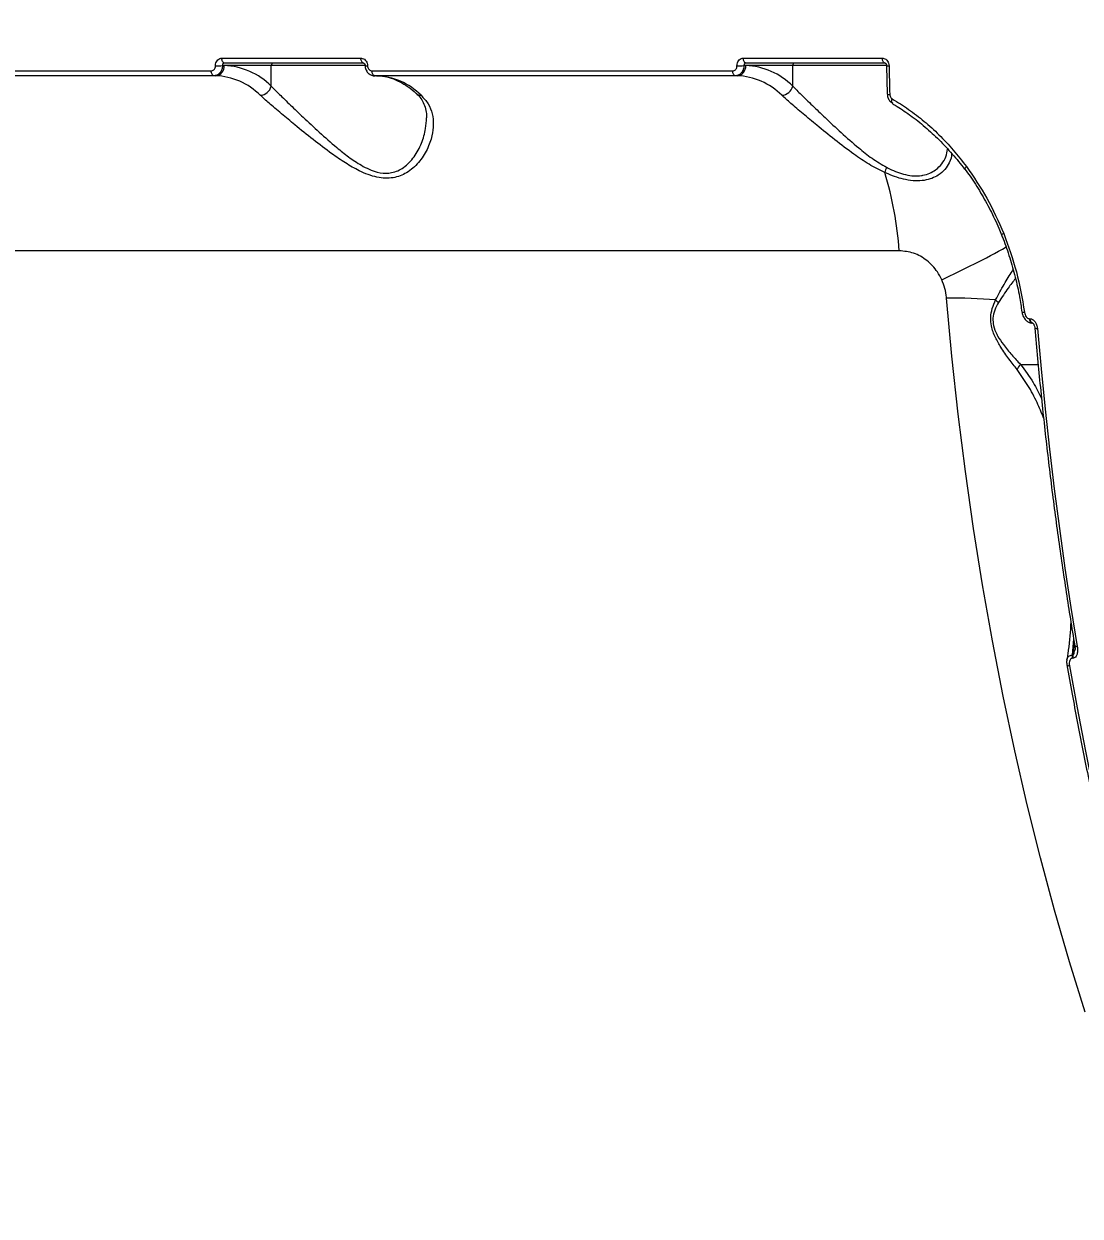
# Model space of a CAD drawing. Header units: millimetres. Extents: x -6028 to 5958, y -6064 to 4137.
# Drawn here: x -1860.8 to -1652.5, y 1120.9 to 1356 of the extents above; entities that cross this region are included whole.
import ezdxf

# ---------------------------------------------------------------- set-up
doc = ezdxf.new("R2010")
doc.units = ezdxf.units.MM
for name, color, linetype in [('DIKOM_ОБЪЕКТ', 7, 'Continuous'), ('DIKOM_РАЗМЕР_ЗОНА', 7, 'Continuous'), ('DIKOM_РАЗМЕР_ОБЪЕКТА', 7, 'Continuous')]:
    doc.layers.add(name, color=color, linetype=linetype)
doc.styles.add('style1', font='arial.ttf', dxfattribs={"width": 0.8})
doc.dimstyles.new('1-50', dxfattribs={"dimtxt": 300, "dimasz": 200, "dimexe": 100, "dimexo": 0, "dimgap": 100, "dimtad": 1, "dimtxsty": 'style1', "dimcen": 200, "dimclrd": 7, "dimclre": 7, "dimclrt": 7, "dimadec": 1, "dimazin": 2, "dimtfac": 1, "dimtmove": 0, "dimatfit": 2, "dimfxl": 0, "dimlwd": 25, "dimlwe": 18, "dimarcsym": 0})

# ---------------------------------------------------------------- blocks, each defined once
blk = doc.blocks.new('*D9')
at = {"layer": 'Defpoints', "color": 0, "transparency": 16777216}
for p in [(-6027.56, 1459.58), (4556.58, 1382.7), (4556.58, -5964.37)]:
    blk.add_point(p, dxfattribs=at)
at = {"layer": 'DIKOM_РАЗМЕР_ЗОНА', "color": 7, "lineweight": 18, "transparency": 16777216}
for p, q in [((-6027.56, 1459.58), (-6027.56, -6064.37)), ((4556.58, 1382.7), (4556.58, -6064.37))]:
    blk.add_line(p, q, dxfattribs=at)
at = {"layer": 'DIKOM_РАЗМЕР_ЗОНА', "color": 7, "lineweight": 25, "transparency": 16777216}
blk.add_line((-5827.56, -5964.37), (4356.58, -5964.37), dxfattribs=at)
at = {"layer": 'DIKOM_РАЗМЕР_ЗОНА', "color": 7, "transparency": 16777216}
for points in [[(-5827.56, -5931.03), (-5827.56, -5997.7), (-6027.56, -5964.37)], [(4356.58, -5931.03), (4356.58, -5997.7), (4556.58, -5964.37)]]:
    blk.add_solid(points, dxfattribs=at)
at = {"layer": 'DIKOM_РАЗМЕР_ЗОНА', "color": 7, "transparency": 16777216, "insert": (157.08, -5711.2), "char_height": 300, "attachment_point": 5, "style": 'style1'}
blk.add_mtext('10600', dxfattribs=at)
blk = doc.blocks.new('*D12')
at = {"layer": 'Defpoints', "color": 0, "transparency": 16777216}
for p in [(3056.58, 1987.9), (-4027.97, 676.5), (3056.58, -3714.77)]:
    blk.add_point(p, dxfattribs=at)
at = {"layer": 'DIKOM_РАЗМЕР_ОБЪЕКТА', "color": 7, "lineweight": 18, "transparency": 16777216}
for p, q in [((3056.58, 1987.9), (3056.58, -3814.77)), ((-4027.97, 676.5), (-4027.97, -3814.77))]:
    blk.add_line(p, q, dxfattribs=at)
at = {"layer": 'DIKOM_РАЗМЕР_ОБЪЕКТА', "color": 7, "lineweight": 25, "transparency": 16777216}
blk.add_line((-3827.97, -3714.77), (2856.58, -3714.77), dxfattribs=at)
at = {"layer": 'DIKOM_РАЗМЕР_ОБЪЕКТА', "color": 7, "transparency": 16777216}
for points in [[(-3827.97, -3681.44), (-3827.97, -3748.11), (-4027.97, -3714.77)], [(2856.58, -3681.44), (2856.58, -3748.11), (3056.58, -3714.77)]]:
    blk.add_solid(points, dxfattribs=at)
at = {"layer": 'DIKOM_РАЗМЕР_ОБЪЕКТА', "color": 7, "transparency": 16777216, "insert": (20, -3461.6), "char_height": 300, "attachment_point": 5, "style": 'style1'}
blk.add_mtext('7100', dxfattribs=at)

msp = doc.modelspace()

# ---------------------------------------------------------------- linework, layer by layer
at = {"layer": 'DIKOM_ОБЪЕКТ', "color": 7, "linetype": 'Continuous', "lineweight": 15}
for p, q in [((-1821.793, 1349.236), (-1794.363, 1349.236)), ((-1821.318, 1347.771), (-1821.678, 1347.771)), ((-1812.05, 1347.771), (-1821.318, 1347.771)), ((-1793.849, 1348.271), (-1821.278, 1348.271)), ((-1812.05, 1343.72), (-1812.05, 1347.771)), ((-1793.504, 1347.771), (-1812.05, 1347.771)), ((-1718.933, 1349.236), (-1691.503, 1349.236)), ((-1718.458, 1347.771), (-1718.818, 1347.771)), ((-1709.19, 1347.771), (-1718.458, 1347.771)), ((-1690.988, 1348.271), (-1718.418, 1348.271)), ((-1709.19, 1343.72), (-1709.19, 1347.771)), ((-1690.644, 1347.771), (-1709.19, 1347.771)), ((-1690.674, 1347.751), (-1690.544, 1342.131)), ((-1895.032, 1346.73), (-1823.887, 1346.73)), ((-1823.372, 1345.771), (-1894.517, 1345.771)), ((-1823.033, 1345.771), (-1823.372, 1345.771)), ((-1792.172, 1346.73), (-1721.027, 1346.73)), ((-1720.512, 1345.771), (-1791.657, 1345.771)), ((-1720.173, 1345.771), (-1720.512, 1345.771)), ((-1688.195, 1311.268), (-1988.203, 1311.268)), ((-1663.973, 1299.185), (-1663.973, 1299.18)), ((-1662.462, 1297.867), (-1662.381, 1297.867)), ((-1661.953, 1297.024), (-1661.893, 1297.024)), ((-1664.279, 1288.854), (-1660.779, 1288.854)), ((-1653.788, 1234.749), (-1654.055, 1231.565)), ((-1653.951, 1231.565), (-1653.59, 1233.567)), ((-1653.954, 1230.918), (-1654.058, 1230.918)), ((-1654.055, 1231.565), (-1653.951, 1231.565))]:
    msp.add_line(p, q, dxfattribs=at)
at = {"layer": 'DIKOM_ОБЪЕКТ', "color": 7, "linetype": 'Continuous', "lineweight": 15, "flags": 128}
for points in [[(-1821.278, 1348.271), (-1821.376, 1348.289), (-1821.471, 1348.343), (-1821.558, 1348.432), (-1821.636, 1348.551), (-1821.7, 1348.697), (-1821.749, 1348.864), (-1821.78, 1349.046), (-1821.793, 1349.236)], [(-1793.849, 1348.271), (-1793.947, 1348.289), (-1794.042, 1348.343), (-1794.129, 1348.432), (-1794.206, 1348.551), (-1794.271, 1348.697), (-1794.319, 1348.864), (-1794.35, 1349.046), (-1794.363, 1349.236)], [(-1718.418, 1348.271), (-1718.516, 1348.289), (-1718.611, 1348.343), (-1718.698, 1348.432), (-1718.776, 1348.551), (-1718.84, 1348.697), (-1718.888, 1348.864), (-1718.92, 1349.046), (-1718.933, 1349.236)], [(-1690.988, 1348.271), (-1691.087, 1348.289), (-1691.181, 1348.343), (-1691.269, 1348.432), (-1691.346, 1348.551), (-1691.41, 1348.697), (-1691.459, 1348.864), (-1691.49, 1349.046), (-1691.503, 1349.236)], [(-1690.189, 1347.732), (-1690.175, 1347.029), (-1690.16, 1346.325), (-1690.145, 1345.622), (-1690.129, 1344.919), (-1690.112, 1344.215), (-1690.095, 1343.512), (-1690.077, 1342.809), (-1690.059, 1342.106)], [(-1823.372, 1345.771), (-1823.47, 1345.789), (-1823.565, 1345.843), (-1823.652, 1345.931), (-1823.729, 1346.049), (-1823.793, 1346.194), (-1823.842, 1346.36), (-1823.874, 1346.541), (-1823.887, 1346.73)], [(-1791.657, 1345.771), (-1791.755, 1345.789), (-1791.85, 1345.843), (-1791.937, 1345.931), (-1792.014, 1346.049), (-1792.078, 1346.194), (-1792.127, 1346.36), (-1792.158, 1346.541), (-1792.172, 1346.73)], [(-1720.512, 1345.771), (-1720.61, 1345.789), (-1720.705, 1345.843), (-1720.792, 1345.931), (-1720.869, 1346.049), (-1720.933, 1346.194), (-1720.982, 1346.36), (-1721.014, 1346.541), (-1721.027, 1346.73)], [(-1689.546, 1340.397), (-1689.595, 1340.433), (-1689.645, 1340.509), (-1689.674, 1340.612), (-1689.68, 1340.739), (-1689.663, 1340.885), (-1689.624, 1341.044), (-1689.565, 1341.212)], [(-1689.438, 1340.373), (-1689.525, 1340.387), (-1689.546, 1340.397)], [(-1675.219, 1327.358), (-1675.238, 1327.399), (-1675.231, 1327.465), (-1675.196, 1327.549), (-1675.133, 1327.647), (-1675.044, 1327.757), (-1674.933, 1327.873)], [(-1651.484, 1161.131), (-1654.589, 1171.101), (-1657.537, 1181.251), (-1660.323, 1191.57), (-1662.946, 1202.049), (-1665.404, 1212.679), (-1667.693, 1223.45), (-1669.812, 1234.351), (-1671.759, 1245.372), (-1673.531, 1256.504), (-1675.128, 1267.735), (-1676.548, 1279.056), (-1677.79, 1290.455), (-1678.851, 1301.923)], [(-1661.953, 1297.024), (-1662.093, 1297.062), (-1662.227, 1297.177), (-1662.338, 1297.36), (-1662.419, 1297.596), (-1662.462, 1297.867)], [(-1661.881, 1297.024), (-1662.013, 1297.062), (-1662.146, 1297.177), (-1662.257, 1297.36), (-1662.338, 1297.596), (-1662.381, 1297.867)], [(-1660.934, 1295.925), (-1660.223, 1287.973), (-1659.434, 1280.05), (-1658.566, 1272.157), (-1657.62, 1264.298), (-1656.597, 1256.476), (-1655.497, 1248.694), (-1654.32, 1240.954), (-1653.066, 1233.259)], [(-1653.563, 1233.404), (-1653.561, 1233.397), (-1653.529, 1233.35), (-1653.46, 1233.311), (-1653.357, 1233.283), (-1653.224, 1233.265), (-1653.066, 1233.259)], [(-1655.107, 1229.608), (-1655.102, 1229.589), (-1655.063, 1229.545), (-1654.992, 1229.508), (-1654.89, 1229.481), (-1654.761, 1229.465), (-1654.61, 1229.459)], [(-1654.61, 1229.459), (-1653.12, 1221.176), (-1651.542, 1212.956), (-1649.876, 1204.801), (-1648.122, 1196.715), (-1646.281, 1188.703), (-1644.355, 1180.767), (-1642.344, 1172.91), (-1640.248, 1165.137)]]:
    msp.add_lwpolyline(points, dxfattribs=at)
at = {"layer": 'DIKOM_ОБЪЕКТ', "color": 7, "linetype": 'Continuous', "lineweight": 15}
for centre, radius, start, end in [((-1823.002, 1370.657), 22.925, 269.87919, 273.30967), ((-1823.187, 1347.638), 1.874, 274.73257, 4.06271), ((-1821.816, 1334.002), 13.778, 44.85955, 87.92816), ((-1811.583, 1347.804), 0.468, 94.72752, 184.07186), ((-1793.199, 1350.208), 2.48, 262.21792, 273.45114), ((-1720.142, 1370.647), 22.915, 269.8787, 273.31044), ((-1720.327, 1347.638), 1.874, 274.73647, 4.05881), ((-1718.956, 1334.001), 13.778, 44.85988, 87.92783), ((-1708.723, 1347.804), 0.468, 94.72752, 184.07186), ((-1690.339, 1350.178), 2.45, 262.12792, 273.50004), ((-1823.507, 1332.657), 13.122, 44.85991, 87.92794), ((-1791.792, 1332.658), 13.122, 44.85889, 87.92839), ((-1720.647, 1332.657), 13.122, 44.85991, 87.92794), ((-1814.357, 1344.283), 2.375, 273.66269, 346.28453), ((-1782.526, 1343.226), 1.313, 228.25437, 271.56586), ((-1711.497, 1344.283), 2.375, 273.66269, 346.28453), ((-1690.208, 1343.928), 1.828, 259.41306, 274.68762), ((-1684.933, 1325.216), 6.277, 156.46246, 166.53746), ((-1755.569, 1306.807), 67.522, 3.78846, 17.11417), ((-1667.347, 1313.797), 0.879, 105.77826, 138.09333), ((-1753.419, 1466.212), 176.712, 294.62019, 299.25313), ((-1678.294, 1173.46), 128.464, 85.92755, 90.24877), ((-1667.038, 1303.367), 2.769, 219.65102, 235.44169), ((-1663.701, 1300.058), 0.919, 252.77252, 283.17232), ((-1661.08, 1296.582), 0.673, 239.42178, 282.5174), ((-1662.47, 1286.933), 2.639, 133.28352, 159.9841), ((-1652.189, 1231.234), 1.896, 169.95093, 189.60572), ((-1652.08, 1231.234), 1.9, 169.96604, 189.56951)]:
    msp.add_arc(centre, radius, start, end, dxfattribs=at)
for points, knots in [([(-1823.887, 1346.73), (-1823.791, 1346.741), (-1823.599, 1346.763), (-1823.346, 1346.936), (-1823.157, 1347.19), (-1823.06, 1347.472), (-1823.053, 1347.658), (-1823.05, 1347.732)], [0, 0, 0, 0, 0.2142603, 0.4286153, 0.6431786, 0.8580821, 1, 1, 1, 1]), ([(-1821.678, 1347.771), (-1821.685, 1347.623), (-1821.703, 1347.251), (-1821.903, 1346.688), (-1822.285, 1346.181), (-1822.795, 1345.837), (-1823.18, 1345.793), (-1823.372, 1345.771)], [0, 0, 0, 0, 0.1417122, 0.3563852, 0.5709585, 0.7854544, 1, 1, 1, 1]), ([(-1823.05, 1347.732), (-1823.046, 1347.844), (-1823.036, 1348.123), (-1822.889, 1348.546), (-1822.606, 1348.927), (-1822.225, 1349.186), (-1821.937, 1349.219), (-1821.793, 1349.236)], [0, 0, 0, 0, 0.1418386, 0.3567278, 0.5713164, 0.7856933, 1, 1, 1, 1]), ([(-1821.278, 1348.271), (-1821.326, 1348.265), (-1821.422, 1348.254), (-1821.545, 1348.168), (-1821.635, 1348.041), (-1821.679, 1347.9), (-1821.678, 1347.808), (-1821.678, 1347.771)], [0, 0, 0, 0, 0.2140025, 0.42816207, 0.64286167, 0.85788313, 1, 1, 1, 1]), ([(-1794.363, 1349.236), (-1794.269, 1349.229), (-1794.03, 1349.21), (-1793.665, 1349.03), (-1793.332, 1348.69), (-1793.102, 1348.24), (-1793.067, 1347.901), (-1793.049, 1347.732)], [0, 0, 0, 0, 0.14064746, 0.3551183, 0.56985741, 0.7848857, 1, 1, 1, 1]), ([(-1793.822, 1348.258), (-1793.805, 1348.258), (-1793.777, 1348.259), (-1793.676, 1348.172), (-1793.598, 1348.05), (-1793.545, 1347.896), (-1793.529, 1347.747), (-1793.539, 1347.661), (-1793.542, 1347.63)], [0, 0, 0, 0, 0.275577, 0.459014, 0.6094806, 0.762241, 0.9133225, 1, 1, 1, 1]), ([(-1793.52, 1347.751), (-1793.523, 1347.693), (-1793.537, 1347.379), (-1793.343, 1346.81), (-1792.892, 1346.2), (-1792.278, 1345.853), (-1791.786, 1345.727), (-1791.533, 1345.788), (-1791.489, 1345.798)], [0, 0, 0, 0, 0.0539295, 0.2916836, 0.5387735, 0.7514675, 0.9572867, 1, 1, 1, 1]), ([(-1793.049, 1347.732), (-1793.038, 1347.62), (-1793.014, 1347.394), (-1792.86, 1347.094), (-1792.638, 1346.867), (-1792.394, 1346.747), (-1792.235, 1346.735), (-1792.172, 1346.73)], [0, 0, 0, 0, 0.215127, 0.4301809, 0.6450125, 0.859504, 1, 1, 1, 1]), ([(-1721.027, 1346.73), (-1720.931, 1346.741), (-1720.739, 1346.763), (-1720.485, 1346.936), (-1720.297, 1347.19), (-1720.2, 1347.472), (-1720.193, 1347.658), (-1720.19, 1347.732)], [0, 0, 0, 0, 0.2141989, 0.4285707, 0.6431507, 0.858071, 1, 1, 1, 1]), ([(-1718.818, 1347.771), (-1718.825, 1347.623), (-1718.842, 1347.251), (-1719.043, 1346.688), (-1719.425, 1346.181), (-1719.935, 1345.837), (-1720.32, 1345.793), (-1720.512, 1345.771)], [0, 0, 0, 0, 0.1417108, 0.3563986, 0.5709531, 0.7854517, 1, 1, 1, 1]), ([(-1720.19, 1347.732), (-1720.186, 1347.844), (-1720.176, 1348.123), (-1720.03, 1348.546), (-1719.746, 1348.927), (-1719.365, 1349.186), (-1719.077, 1349.219), (-1718.933, 1349.236)], [0, 0, 0, 0, 0.1418368, 0.3567077, 0.5713217, 0.785696, 1, 1, 1, 1]), ([(-1718.418, 1348.271), (-1718.466, 1348.265), (-1718.561, 1348.254), (-1718.685, 1348.168), (-1718.775, 1348.041), (-1718.818, 1347.9), (-1718.818, 1347.808), (-1718.818, 1347.771)], [0, 0, 0, 0, 0.2140033, 0.4282734, 0.6427691, 0.857877, 1, 1, 1, 1]), ([(-1691.503, 1349.236), (-1691.409, 1349.229), (-1691.17, 1349.21), (-1690.805, 1349.031), (-1690.472, 1348.69), (-1690.242, 1348.24), (-1690.207, 1347.901), (-1690.189, 1347.732)], [0, 0, 0, 0, 0.1406045, 0.3551165, 0.5698562, 0.7848851, 1, 1, 1, 1]), ([(-1690.962, 1348.258), (-1690.945, 1348.258), (-1690.917, 1348.259), (-1690.815, 1348.172), (-1690.738, 1348.05), (-1690.685, 1347.896), (-1690.669, 1347.747), (-1690.679, 1347.661), (-1690.682, 1347.63)], [0, 0, 0, 0, 0.2755941, 0.4590268, 0.6094898, 0.7622466, 0.9133245, 1, 1, 1, 1]), ([(-1791.317, 1345.771), (-1791.048, 1345.763), (-1790.212, 1345.741), (-1788.814, 1345.478), (-1787.129, 1344.859), (-1785.473, 1343.929), (-1784.236, 1342.999), (-1783.556, 1342.386), (-1783.404, 1342.249)], [0, 0, 0, 0, 0.102737, 0.3181988, 0.530928, 0.7384701, 0.941511, 1, 1, 1, 1]), ([(-1812.05, 1343.72), (-1811.533, 1343.196), (-1810.411, 1342.06), (-1808.263, 1339.979), (-1805.633, 1337.466), (-1802.587, 1334.621), (-1799.575, 1331.947), (-1796.791, 1329.732), (-1794.647, 1328.281), (-1792.737, 1327.296), (-1790.906, 1326.642), (-1789.385, 1326.498), (-1788.045, 1326.689), (-1787.029, 1327.015), (-1785.41, 1327.961), (-1783.721, 1329.797), (-1782.318, 1332.476), (-1781.534, 1335.102), (-1781.457, 1336.742), (-1781.424, 1337.44)], [0, 0, 0, 0, 0.0614323, 0.1331433, 0.2068041, 0.2939311, 0.3833528, 0.4406198, 0.4990526, 0.5330402, 0.5679426, 0.6178973, 0.6312061, 0.6623757, 0.6945839, 0.7715373, 0.8535165, 0.9377479, 1, 1, 1, 1]), ([(-1783.432, 1342.24), (-1783.316, 1342.143), (-1782.87, 1341.767), (-1782.319, 1340.995), (-1781.761, 1339.888), (-1781.444, 1338.701), (-1781.436, 1337.826), (-1781.433, 1337.443)], [0, 0, 0, 0, 0.0752397, 0.2906134, 0.5342441, 0.7957392, 1, 1, 1, 1]), ([(-1709.19, 1343.72), (-1708.656, 1343.18), (-1707.515, 1342.024), (-1705.334, 1339.913), (-1702.693, 1337.391), (-1699.642, 1334.538), (-1696.537, 1331.807), (-1693.564, 1329.414), (-1691.655, 1328.292), (-1690.687, 1327.722)], [0, 0, 0, 0, 0.1227098, 0.2624605, 0.4060152, 0.5749243, 0.748262, 0.8723693, 1, 1, 1, 1]), ([(-1782.491, 1341.913), (-1781.989, 1341.368), (-1780.97, 1340.259), (-1780.227, 1338.286), (-1779.993, 1336.156), (-1780.294, 1333.789), (-1781.212, 1331.211), (-1782.856, 1328.641), (-1785.112, 1326.597), (-1787.499, 1325.651), (-1789.557, 1325.521), (-1791.222, 1325.737), (-1792.961, 1326.258), (-1795.052, 1327.174), (-1797.453, 1328.559), (-1800.499, 1330.641), (-1803.856, 1333.207), (-1807.188, 1335.908), (-1810.099, 1338.334), (-1812.438, 1340.322), (-1813.652, 1341.414), (-1814.206, 1341.913)], [0, 0, 0, 0, 0.0545828, 0.1110338, 0.1659472, 0.2220152, 0.2890735, 0.3579619, 0.4226755, 0.4774049, 0.5047502, 0.5330998, 0.5623555, 0.5923837, 0.6398895, 0.6885861, 0.7592853, 0.8320615, 0.8901603, 0.9498678, 1, 1, 1, 1]), ([(-1691.037, 1326.677), (-1692.083, 1327.199), (-1694.18, 1328.246), (-1697.462, 1330.523), (-1700.924, 1333.137), (-1704.269, 1335.862), (-1707.177, 1338.279), (-1709.549, 1340.297), (-1710.774, 1341.399), (-1711.346, 1341.913)], [0, 0, 0, 0, 0.1281544, 0.2567402, 0.426817, 0.5968804, 0.7373114, 0.8775748, 1, 1, 1, 1]), ([(-1690.528, 1342.131), (-1690.529, 1342.044), (-1690.531, 1341.7), (-1690.312, 1341.144), (-1689.926, 1340.617), (-1689.588, 1340.447), (-1689.46, 1340.383)], [0, 0, 0, 0, 0.1191495, 0.471498, 0.7998286, 1, 1, 1, 1]), ([(-1690.059, 1342.106), (-1690.047, 1341.993), (-1690.022, 1341.767), (-1689.865, 1341.468), (-1689.696, 1341.293), (-1689.588, 1341.226), (-1689.565, 1341.212)], [0, 0, 0, 0, 0.30673021, 0.61331908, 0.91943503, 1, 1, 1, 1]), ([(-1689.6, 1340.295), (-1689.393, 1340.182), (-1688.209, 1339.532), (-1687.089, 1338.727), (-1686.164, 1338.062)], [0, 0, 0, 0, 0.17452721, 1, 1, 1, 1]), ([(-1689.565, 1341.212), (-1688.482, 1340.543), (-1686.315, 1339.206), (-1683.241, 1336.819), (-1680.295, 1334.143), (-1677.494, 1331.18), (-1675.787, 1328.975), (-1674.933, 1327.873)], [0, 0, 0, 0, 0.197681, 0.3953867, 0.593093, 0.7965474, 1, 1, 1, 1]), ([(-1686.164, 1338.062), (-1686.104, 1338.022), (-1685.037, 1337.31), (-1683.075, 1335.675), (-1680.302, 1333.16), (-1677.722, 1330.355), (-1676.047, 1328.39), (-1675.293, 1327.313), (-1675.284, 1327.299)], [0, 0, 0, 0, 0.0146872, 0.259498, 0.5052781, 0.7513915, 0.9969872, 1, 1, 1, 1]), ([(-1690.687, 1327.722), (-1690.492, 1327.624), (-1689.243, 1326.996), (-1687.403, 1326.296), (-1685.296, 1325.979), (-1684.196, 1326.029), (-1683.135, 1326.209), (-1682.123, 1326.529), (-1680.825, 1327.292), (-1679.729, 1328.396), (-1678.899, 1329.783), (-1678.731, 1330.802), (-1678.648, 1331.309)], [0, 0, 0, 0, 0.0313165, 0.20055462, 0.28864165, 0.38015423, 0.39707161, 0.493553, 0.59294774, 0.72666409, 0.86410353, 1, 1, 1, 1]), ([(-1677.863, 1330.47), (-1677.862, 1330.456), (-1677.792, 1329.805), (-1678.217, 1328.708), (-1679.105, 1327.258), (-1680.305, 1326.222), (-1681.719, 1325.501), (-1683.227, 1325.092), (-1684.987, 1324.984), (-1687.373, 1325.284), (-1689.455, 1325.979), (-1690.825, 1326.583), (-1691.037, 1326.677)], [0, 0, 0, 0, 0.0035406, 0.1675422, 0.2942495, 0.4242279, 0.5176112, 0.6133126, 0.7077009, 0.8056949, 0.9699629, 1, 1, 1, 1]), ([(-1675.251, 1327.333), (-1674.905, 1326.88), (-1673.79, 1325.415), (-1672.102, 1322.736), (-1670.214, 1319.323), (-1668.859, 1316.52), (-1668.205, 1314.832), (-1668.027, 1314.374)], [0, 0, 0, 0, 0.1172745, 0.3790679, 0.6408592, 0.9023833, 1, 1, 1, 1]), ([(-1674.933, 1327.873), (-1673.529, 1325.837), (-1670.688, 1321.717), (-1668.628, 1317.019), (-1667.586, 1314.642)], [0, 0, 0, 0, 0.4941773, 1, 1, 1, 1]), ([(-1668.021, 1314.375), (-1667.91, 1314.116), (-1667.285, 1312.659), (-1666.36, 1309.892), (-1665.273, 1306.09), (-1664.474, 1302.505), (-1664.143, 1300.189), (-1663.999, 1299.181)], [0, 0, 0, 0, 0.0540285, 0.3030852, 0.5536394, 0.8055999, 1, 1, 1, 1]), ([(-1667.586, 1314.642), (-1666.677, 1312.157), (-1664.835, 1307.124), (-1663.943, 1301.838), (-1663.491, 1299.163)], [0, 0, 0, 0, 0.493843, 1, 1, 1, 1]), ([(-1679.801, 1305.565), (-1680.071, 1306.084), (-1680.827, 1307.539), (-1682.691, 1309.463), (-1685.329, 1310.979), (-1687.233, 1311.171), (-1688.195, 1311.268)], [0, 0, 0, 0, 0.1529597, 0.4283736, 0.7114258, 1, 1, 1, 1]), ([(-1669.171, 1301.6), (-1668.618, 1302.639), (-1667.512, 1304.719), (-1666.286, 1306.596), (-1665.78, 1307.388), (-1665.711, 1307.496)], [0, 0, 0, 0, 0.4629157, 0.9266357, 1, 1, 1, 1]), ([(-1678.851, 1301.923), (-1678.857, 1301.981), (-1678.915, 1302.621), (-1679.128, 1303.875), (-1679.574, 1304.994), (-1679.801, 1305.565)], [0, 0, 0, 0, 0.046818, 0.5142831, 1, 1, 1, 1]), ([(-1665.251, 1305.806), (-1665.732, 1305.197), (-1666.803, 1303.838), (-1667.967, 1302.065), (-1668.609, 1301.086)], [0, 0, 0, 0, 0.4484736, 1, 1, 1, 1]), ([(-1664.949, 1287.836), (-1665.477, 1288.522), (-1666.539, 1289.901), (-1668.026, 1292), (-1669.275, 1294.145), (-1670.034, 1296.174), (-1670.197, 1298.195), (-1669.871, 1299.987), (-1669.41, 1301.048), (-1669.171, 1301.6)], [0, 0, 0, 0, 0.1836355, 0.3692296, 0.5090694, 0.6522038, 0.750854, 0.8702104, 1, 1, 1, 1]), ([(-1668.609, 1301.086), (-1668.875, 1300.602), (-1669.377, 1299.687), (-1669.77, 1298.088), (-1669.635, 1296.365), (-1669.171, 1295.219), (-1668.506, 1293.972), (-1667.523, 1292.542), (-1665.968, 1290.677), (-1664.842, 1289.462), (-1664.279, 1288.854)], [0, 0, 0, 0, 0.1298014, 0.245131, 0.3384679, 0.4557894, 0.4772374, 0.6177236, 0.8086903, 1, 1, 1, 1]), ([(-1663.96, 1299.182), (-1663.951, 1299.095), (-1663.906, 1298.692), (-1663.636, 1298.07), (-1663.136, 1297.449), (-1662.566, 1297.121), (-1662.143, 1296.988), (-1661.952, 1297.024), (-1661.951, 1297.024)], [0, 0, 0, 0, 0.0817237, 0.3759963, 0.6105125, 0.8127587, 0.9991832, 1, 1, 1, 1]), ([(-1663.491, 1299.163), (-1663.457, 1298.997), (-1663.388, 1298.67), (-1663.159, 1298.267), (-1662.892, 1298.005), (-1662.655, 1297.883), (-1662.516, 1297.871), (-1662.462, 1297.867)], [0, 0, 0, 0, 0.27344409, 0.53928916, 0.73862871, 0.89892924, 1, 1, 1, 1]), ([(-1662.381, 1297.867), (-1662.286, 1297.857), (-1662.067, 1297.836), (-1661.717, 1297.635), (-1661.355, 1297.246), (-1661.048, 1296.652), (-1660.973, 1296.176), (-1660.934, 1295.925)], [0, 0, 0, 0, 0.12057998, 0.27840175, 0.47058631, 0.72082674, 1, 1, 1, 1]), ([(-1661.896, 1297.025), (-1661.896, 1297.025), (-1661.897, 1297.026), (-1661.857, 1297.005), (-1661.795, 1296.951), (-1661.703, 1296.845), (-1661.589, 1296.658), (-1661.461, 1296.326), (-1661.415, 1296.024), (-1661.415, 1295.839), (-1661.415, 1295.82)], [0, 0, 0, 0, 0.03758556, 0.10253817, 0.17879454, 0.26489736, 0.40876126, 0.62098283, 0.96006545, 1, 1, 1, 1]), ([(-1661.422, 1296.002), (-1661.249, 1294.01), (-1660.749, 1288.231), (-1659.798, 1278.708), (-1658.517, 1267.461), (-1657.076, 1256.286), (-1655.505, 1245.388), (-1654.297, 1237.781), (-1653.64, 1233.863), (-1653.563, 1233.404)], [0, 0, 0, 0, 0.0939963, 0.272578, 0.4511651, 0.6297538, 0.8083449, 0.9775405, 1, 1, 1, 1]), ([(-1664.279, 1288.854), (-1663.406, 1287.69), (-1661.843, 1285.604), (-1660.644, 1283.218), (-1660.115, 1282.164)], [0, 0, 0, 0, 0.5579902, 1, 1, 1, 1]), ([(-1659.728, 1278.327), (-1660.134, 1279.338), (-1661.025, 1281.555), (-1662.755, 1284.757), (-1664.216, 1286.807), (-1664.949, 1287.836)], [0, 0, 0, 0, 0.2943208, 0.6457996, 1, 1, 1, 1]), ([(-1654.343, 1238.239), (-1654.357, 1237.949), (-1654.456, 1235.821), (-1654.71, 1233.279), (-1655.053, 1231.027), (-1655.113, 1230.632)], [0, 0, 0, 0, 0.1151567, 0.8449263, 1, 1, 1, 1]), ([(-1653.066, 1233.259), (-1653.033, 1232.954), (-1652.969, 1232.367), (-1653.108, 1231.642), (-1653.365, 1231.193), (-1653.644, 1230.961), (-1653.85, 1230.932), (-1653.954, 1230.918)], [0, 0, 0, 0, 0.30475885, 0.58764763, 0.76647847, 0.88288325, 1, 1, 1, 1]), ([(-1653.951, 1231.565), (-1653.936, 1231.567), (-1653.903, 1231.572), (-1653.846, 1231.618), (-1653.743, 1231.763), (-1653.621, 1232.086), (-1653.594, 1232.386), (-1653.578, 1232.563)], [0, 0, 0, 0, 0.0454319, 0.1015096, 0.20332, 0.5305134, 1, 1, 1, 1]), ([(-1653.583, 1233.403), (-1653.564, 1233.328), (-1653.489, 1233.027), (-1653.502, 1232.685), (-1653.552, 1232.492), (-1653.558, 1232.47)], [0, 0, 0, 0, 0.2252161, 0.9124219, 1, 1, 1, 1]), ([(-1655.126, 1230.615), (-1655.135, 1230.57), (-1655.199, 1230.272), (-1655.188, 1229.922), (-1655.105, 1229.637), (-1655.097, 1229.608)], [0, 0, 0, 0, 0.1377568, 0.911982, 1, 1, 1, 1]), ([(-1655.107, 1229.607), (-1654.77, 1227.696), (-1653.792, 1222.151), (-1652.057, 1213.053), (-1649.851, 1202.358), (-1647.493, 1191.785), (-1644.985, 1181.342), (-1642.726, 1172.54), (-1641.278, 1167.246), (-1640.758, 1165.344)], [0, 0, 0, 0, 0.086465, 0.250743, 0.4150267, 0.5793147, 0.7436043, 0.9078982, 1, 1, 1, 1]), ([(-1655.104, 1230.63), (-1655.085, 1230.771), (-1655.046, 1231.057), (-1654.778, 1231.34), (-1654.446, 1231.523), (-1654.188, 1231.551), (-1654.055, 1231.565)], [0, 0, 0, 0, 0.2776604, 0.5635715, 0.7758805, 1, 1, 1, 1]), ([(-1654.058, 1230.918), (-1654.124, 1230.909), (-1654.258, 1230.891), (-1654.435, 1230.745), (-1654.593, 1230.464), (-1654.675, 1230.013), (-1654.632, 1229.649), (-1654.61, 1229.459)], [0, 0, 0, 0, 0.1206607, 0.2406769, 0.4168989, 0.6949857, 1, 1, 1, 1])]:
    msp.add_open_spline(points, degree=3, knots=knots, dxfattribs=at)

# ---------------------------------------------------------------- dimensions: what is measured, and where the dimension line sits
at = {"layer": 'DIKOM_РАЗМЕР_ЗОНА'}
dim = msp.add_linear_dim(base=(4556.575, -5964.368), p1=(-6027.562, 1459.576), p2=(4556.575, 1382.704), text='10600', dimstyle='1-50', dxfattribs=at)
dim.commit()
dim.dimension.update_dxf_attribs({"geometry": '*D9', "text_midpoint": (157.08, -5964.368), "dimtype": 160})
at = {"layer": 'DIKOM_РАЗМЕР_ОБЪЕКТА'}
dim = msp.add_linear_dim(base=(3056.575, -3714.774), p1=(-4027.972, 676.501), p2=(3056.575, 1987.897), text='7100', dimstyle='1-50', dxfattribs=at)
dim.commit()
dim.dimension.update_dxf_attribs({"geometry": '*D12', "text_midpoint": (20, -3714.774), "dimtype": 160})

doc.saveas('drawing.dxf')
